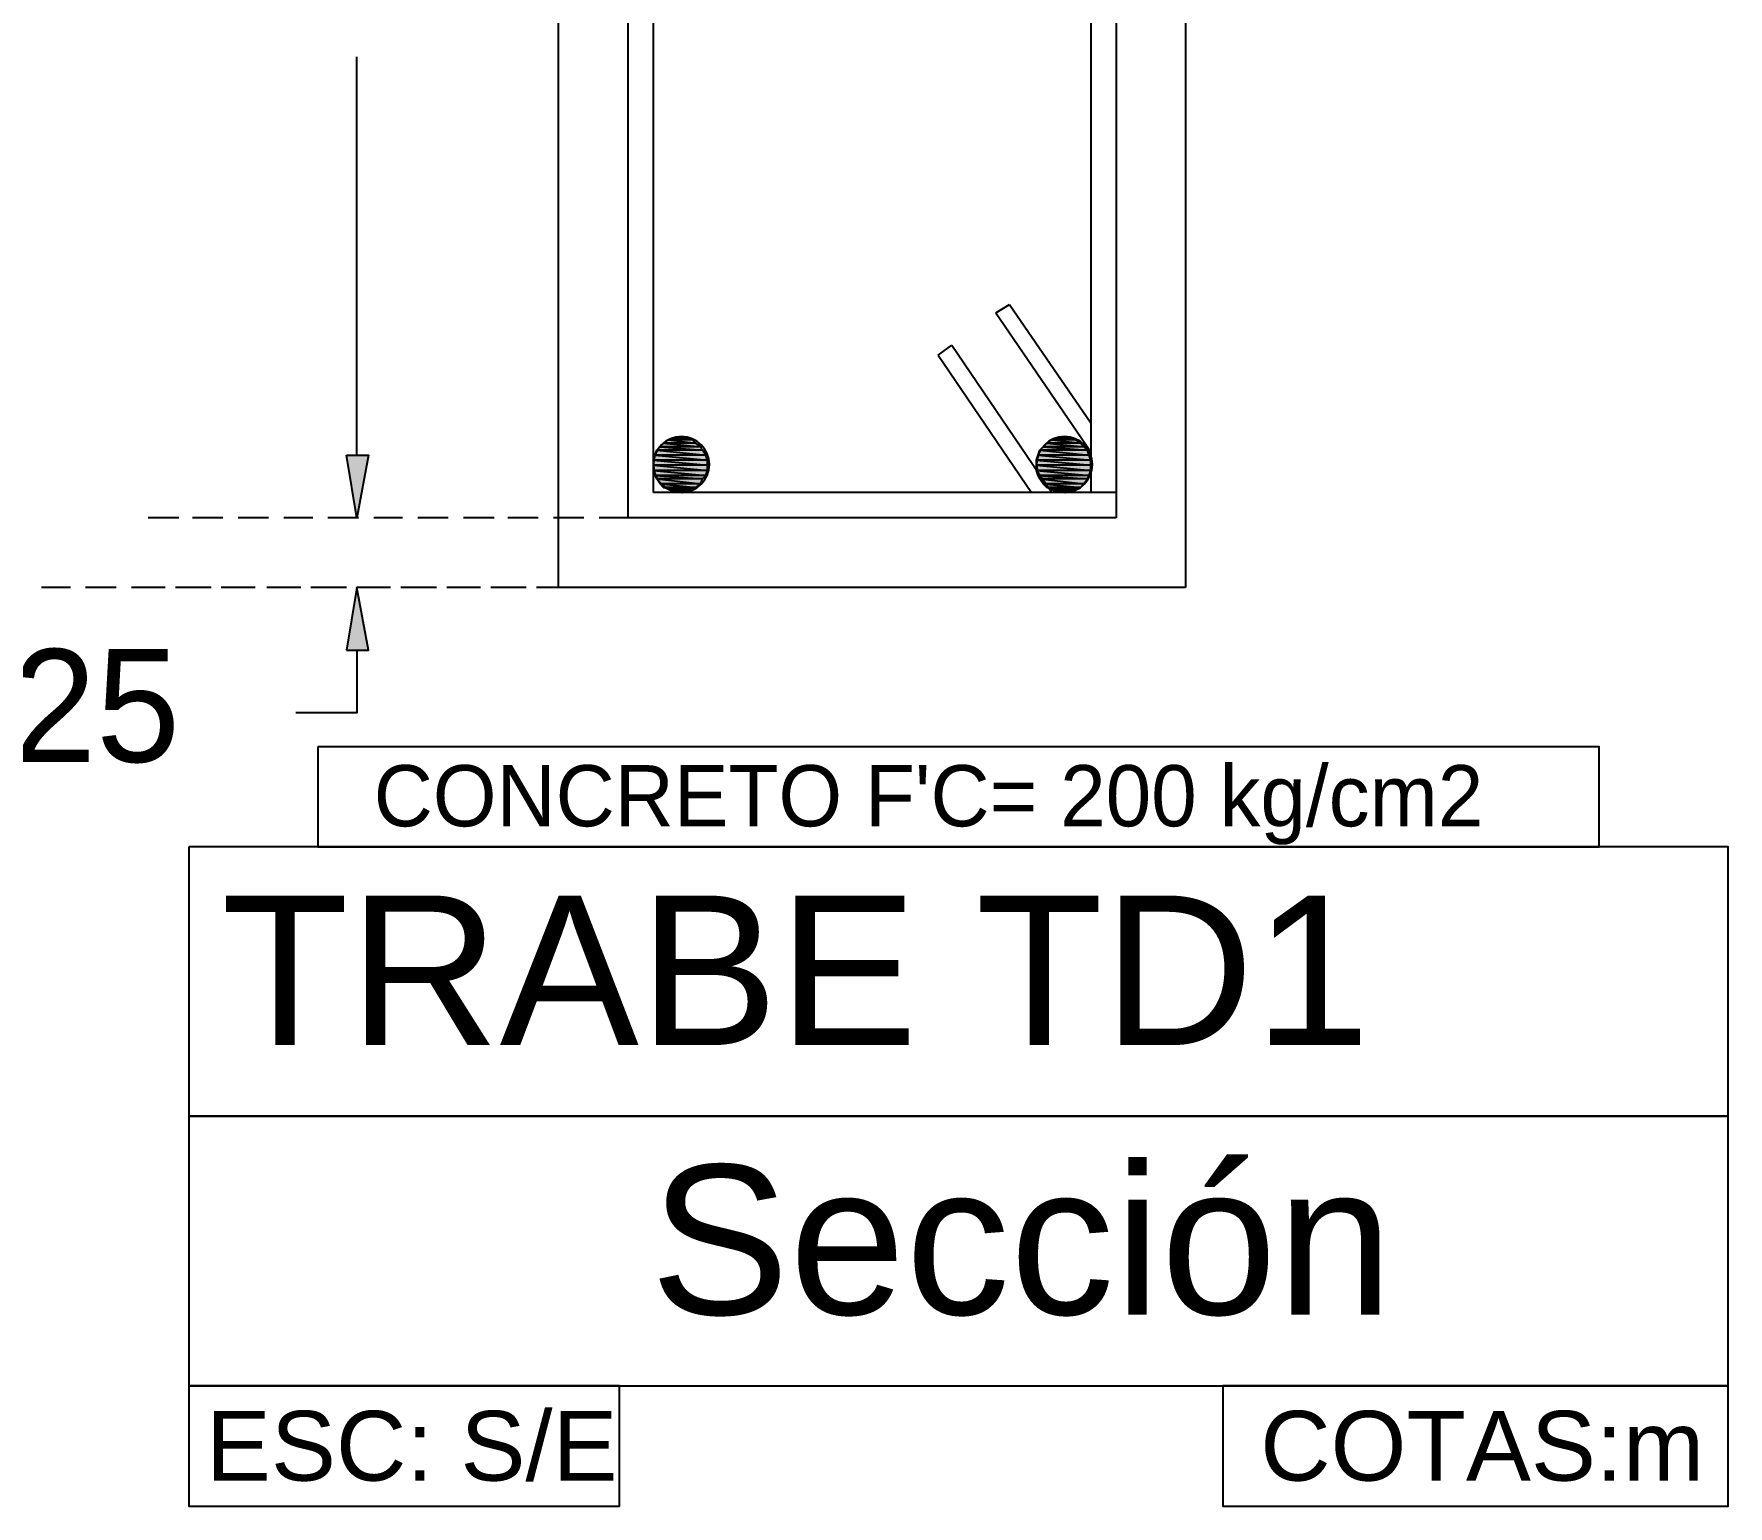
# Model space of a CAD drawing. Header units: metres. Extents: x 2.9 to 42.8, y 1.7 to 28.7.
# Drawn here: x 18.755 to 20.518, y 6.489 to 8.021 of the extents above; entities that cross this region are included whole.
import ezdxf

# ---------------------------------------------------------------- set-up
doc = ezdxf.new("R2010")
doc.units = ezdxf.units.M
for name, color, linetype in [('AZUL', 5, 'Continuous'), ('CIAN', 4, 'Continuous'), ('GRIS', 8, 'Continuous'), ('RELLENO_GRIS', 8, 'Continuous'), ('RELLENO_ROJO', 1, 'Continuous'), ('ROJO', 1, 'Continuous'), ('TEXTO', 7, 'Continuous')]:
    doc.layers.add(name, color=color, linetype=linetype)
doc.styles.add('ArialMT', font='arial.ttf')

msp = doc.modelspace()

# ---------------------------------------------------------------- hatches: boundary and pattern name
at = {"layer": 'RELLENO_GRIS'}
h = msp.add_hatch(color=256, dxfattribs=at)
h.dxf.hatch_style = 1
h.paths.add_polyline_path([(19.08, 7.583), (19.1029, 7.583), (19.0906, 7.5177), (19.08, 7.583)])
h = msp.add_hatch(color=256, dxfattribs=at)
h.dxf.hatch_style = 1
h.paths.add_polyline_path([(19.08, 7.583), (19.1029, 7.583), (19.0906, 7.5177), (19.08, 7.583)])
h = msp.add_hatch(color=256, dxfattribs=at)
h.dxf.hatch_style = 1
h.paths.add_polyline_path([(19.08, 7.3801), (19.1029, 7.3801), (19.0906, 7.4454), (19.08, 7.3801)])
at = {"layer": 'RELLENO_ROJO'}
h = msp.add_hatch(color=256, dxfattribs=at)
h.dxf.hatch_style = 1
h.paths.add_polyline_path([(19.4398, 7.5988), (19.4151, 7.5988), (19.4433, 7.5953), (19.4398, 7.5988)])
h.paths.add_polyline_path([(19.4151, 7.5988), (19.4433, 7.5953), (19.4098, 7.5953), (19.4151, 7.5988)])
h = msp.add_hatch(color=256, dxfattribs=at)
h.dxf.hatch_style = 1
h.paths.add_polyline_path([(19.4345, 7.6006), (19.4187, 7.6006), (19.4398, 7.5988), (19.4345, 7.6006)])
h.paths.add_polyline_path([(19.4187, 7.6006), (19.4398, 7.5988), (19.4151, 7.5988), (19.4187, 7.6006)])
h = msp.add_hatch(color=256, dxfattribs=at)
h.dxf.hatch_style = 1
h.paths.add_polyline_path([(19.4292, 7.6006), (19.4239, 7.6006), (19.4345, 7.6006), (19.4292, 7.6006)])
h.paths.add_polyline_path([(19.4239, 7.6006), (19.4345, 7.6006), (19.4187, 7.6006), (19.4239, 7.6006)])
h = msp.add_hatch(color=256, dxfattribs=at)
h.dxf.hatch_style = 1
h.paths.add_polyline_path([(19.8385, 7.5988), (19.8138, 7.5988), (19.8437, 7.5953), (19.8385, 7.5988)])
h.paths.add_polyline_path([(19.8138, 7.5988), (19.8437, 7.5953), (19.8085, 7.5953), (19.8138, 7.5988)])
h = msp.add_hatch(color=256, dxfattribs=at)
h.dxf.hatch_style = 1
h.paths.add_polyline_path([(19.8332, 7.6006), (19.8173, 7.6006), (19.8385, 7.5988), (19.8332, 7.6006)])
h.paths.add_polyline_path([(19.8173, 7.6006), (19.8385, 7.5988), (19.8138, 7.5988), (19.8173, 7.6006)])
h = msp.add_hatch(color=256, dxfattribs=at)
h.dxf.hatch_style = 1
h.paths.add_polyline_path([(19.8279, 7.6006), (19.8226, 7.6006), (19.8332, 7.6006), (19.8279, 7.6006)])
h.paths.add_polyline_path([(19.8226, 7.6006), (19.8332, 7.6006), (19.8173, 7.6006), (19.8226, 7.6006)])
h = msp.add_hatch(color=256, dxfattribs=at)
h.dxf.hatch_style = 1
h.paths.add_polyline_path([(19.4539, 7.583), (19.401, 7.583), (19.4557, 7.5777), (19.4539, 7.583)])
h.paths.add_polyline_path([(19.401, 7.583), (19.4557, 7.5777), (19.3993, 7.5777), (19.401, 7.583)])
h = msp.add_hatch(color=256, dxfattribs=at)
h.dxf.hatch_style = 1
h.paths.add_polyline_path([(19.4504, 7.5882), (19.4028, 7.5882), (19.4539, 7.583), (19.4504, 7.5882)])
h.paths.add_polyline_path([(19.4028, 7.5882), (19.4539, 7.583), (19.401, 7.583), (19.4028, 7.5882)])
h = msp.add_hatch(color=256, dxfattribs=at)
h.dxf.hatch_style = 1
h.paths.add_polyline_path([(19.4486, 7.5918), (19.4063, 7.5918), (19.4504, 7.5882), (19.4486, 7.5918)])
h.paths.add_polyline_path([(19.4063, 7.5918), (19.4504, 7.5882), (19.4028, 7.5882), (19.4063, 7.5918)])
h = msp.add_hatch(color=256, dxfattribs=at)
h.dxf.hatch_style = 1
h.paths.add_polyline_path([(19.4433, 7.5953), (19.4098, 7.5953), (19.4486, 7.5918), (19.4433, 7.5953)])
h.paths.add_polyline_path([(19.4098, 7.5953), (19.4486, 7.5918), (19.4063, 7.5918), (19.4098, 7.5953)])
h = msp.add_hatch(color=256, dxfattribs=at)
h.dxf.hatch_style = 1
h.paths.add_polyline_path([(19.8526, 7.583), (19.7997, 7.583), (19.8543, 7.5777), (19.8526, 7.583)])
h.paths.add_polyline_path([(19.7997, 7.583), (19.8543, 7.5777), (19.7979, 7.5777), (19.7997, 7.583)])
h = msp.add_hatch(color=256, dxfattribs=at)
h.dxf.hatch_style = 1
h.paths.add_polyline_path([(19.8508, 7.5882), (19.8014, 7.5882), (19.8526, 7.583), (19.8508, 7.5882)])
h.paths.add_polyline_path([(19.8014, 7.5882), (19.8526, 7.583), (19.7997, 7.583), (19.8014, 7.5882)])
h = msp.add_hatch(color=256, dxfattribs=at)
h.dxf.hatch_style = 1
h.paths.add_polyline_path([(19.8473, 7.5918), (19.8049, 7.5918), (19.8508, 7.5882), (19.8473, 7.5918)])
h.paths.add_polyline_path([(19.8049, 7.5918), (19.8508, 7.5882), (19.8014, 7.5882), (19.8049, 7.5918)])
h = msp.add_hatch(color=256, dxfattribs=at)
h.dxf.hatch_style = 1
h.paths.add_polyline_path([(19.8437, 7.5953), (19.8085, 7.5953), (19.8473, 7.5918), (19.8437, 7.5953)])
h.paths.add_polyline_path([(19.8085, 7.5953), (19.8473, 7.5918), (19.8049, 7.5918), (19.8085, 7.5953)])
h = msp.add_hatch(color=256, dxfattribs=at)
h.dxf.hatch_style = 1
h.paths.add_polyline_path([(19.4557, 7.5777), (19.3993, 7.5777), (19.4557, 7.5724), (19.4557, 7.5777)])
h.paths.add_polyline_path([(19.3993, 7.5777), (19.4557, 7.5724), (19.3993, 7.5724), (19.3993, 7.5777)])
h = msp.add_hatch(color=256, dxfattribs=at)
h.dxf.hatch_style = 1
h.paths.add_polyline_path([(19.4557, 7.5724), (19.3993, 7.5724), (19.4557, 7.5671), (19.4557, 7.5724)])
h.paths.add_polyline_path([(19.3993, 7.5724), (19.4557, 7.5671), (19.3993, 7.5671), (19.3993, 7.5724)])
h = msp.add_hatch(color=256, dxfattribs=at)
h.dxf.hatch_style = 1
h.paths.add_polyline_path([(19.4557, 7.5671), (19.3993, 7.5671), (19.4539, 7.5618), (19.4557, 7.5671)])
h.paths.add_polyline_path([(19.3993, 7.5671), (19.4539, 7.5618), (19.401, 7.5618), (19.3993, 7.5671)])
h = msp.add_hatch(color=256, dxfattribs=at)
h.dxf.hatch_style = 1
h.paths.add_polyline_path([(19.8543, 7.5777), (19.7979, 7.5777), (19.8543, 7.5724), (19.8543, 7.5777)])
h.paths.add_polyline_path([(19.7979, 7.5777), (19.8543, 7.5724), (19.7979, 7.5724), (19.7979, 7.5777)])
h = msp.add_hatch(color=256, dxfattribs=at)
h.dxf.hatch_style = 1
h.paths.add_polyline_path([(19.8543, 7.5724), (19.7979, 7.5724), (19.8543, 7.5671), (19.8543, 7.5724)])
h.paths.add_polyline_path([(19.7979, 7.5724), (19.8543, 7.5671), (19.7979, 7.5671), (19.7979, 7.5724)])
h = msp.add_hatch(color=256, dxfattribs=at)
h.dxf.hatch_style = 1
h.paths.add_polyline_path([(19.8543, 7.5671), (19.7979, 7.5671), (19.8526, 7.5618), (19.8543, 7.5671)])
h.paths.add_polyline_path([(19.7979, 7.5671), (19.8526, 7.5618), (19.7997, 7.5618), (19.7979, 7.5671)])
h = msp.add_hatch(color=256, dxfattribs=at)
h.dxf.hatch_style = 1
h.paths.add_polyline_path([(19.4539, 7.5618), (19.401, 7.5618), (19.4504, 7.5583), (19.4539, 7.5618)])
h.paths.add_polyline_path([(19.401, 7.5618), (19.4504, 7.5583), (19.4028, 7.5583), (19.401, 7.5618)])
h = msp.add_hatch(color=256, dxfattribs=at)
h.dxf.hatch_style = 1
h.paths.add_polyline_path([(19.4504, 7.5583), (19.4028, 7.5583), (19.4486, 7.553), (19.4504, 7.5583)])
h.paths.add_polyline_path([(19.4028, 7.5583), (19.4486, 7.553), (19.4063, 7.553), (19.4028, 7.5583)])
h = msp.add_hatch(color=256, dxfattribs=at)
h.dxf.hatch_style = 1
h.paths.add_polyline_path([(19.4486, 7.553), (19.4063, 7.553), (19.4433, 7.5494), (19.4486, 7.553)])
h.paths.add_polyline_path([(19.4063, 7.553), (19.4433, 7.5494), (19.4098, 7.5494), (19.4063, 7.553)])
h = msp.add_hatch(color=256, dxfattribs=at)
h.dxf.hatch_style = 1
h.paths.add_polyline_path([(19.4433, 7.5494), (19.4098, 7.5494), (19.4398, 7.5477), (19.4433, 7.5494)])
h.paths.add_polyline_path([(19.4098, 7.5494), (19.4398, 7.5477), (19.4151, 7.5477), (19.4098, 7.5494)])
h = msp.add_hatch(color=256, dxfattribs=at)
h.dxf.hatch_style = 1
h.paths.add_polyline_path([(19.4398, 7.5477), (19.4151, 7.5477), (19.4345, 7.5459), (19.4398, 7.5477)])
h.paths.add_polyline_path([(19.4151, 7.5477), (19.4345, 7.5459), (19.4187, 7.5459), (19.4151, 7.5477)])
h = msp.add_hatch(color=256, dxfattribs=at)
h.dxf.hatch_style = 1
h.paths.add_polyline_path([(19.4345, 7.5459), (19.4187, 7.5459), (19.4292, 7.5442), (19.4345, 7.5459)])
h.paths.add_polyline_path([(19.4187, 7.5459), (19.4292, 7.5442), (19.4239, 7.5442), (19.4187, 7.5459)])
h = msp.add_hatch(color=256, dxfattribs=at)
h.dxf.hatch_style = 1
h.paths.add_polyline_path([(19.8526, 7.5618), (19.7997, 7.5618), (19.8508, 7.5583), (19.8526, 7.5618)])
h.paths.add_polyline_path([(19.7997, 7.5618), (19.8508, 7.5583), (19.8014, 7.5583), (19.7997, 7.5618)])
h = msp.add_hatch(color=256, dxfattribs=at)
h.dxf.hatch_style = 1
h.paths.add_polyline_path([(19.8508, 7.5583), (19.8014, 7.5583), (19.8473, 7.553), (19.8508, 7.5583)])
h.paths.add_polyline_path([(19.8014, 7.5583), (19.8473, 7.553), (19.8049, 7.553), (19.8014, 7.5583)])
h = msp.add_hatch(color=256, dxfattribs=at)
h.dxf.hatch_style = 1
h.paths.add_polyline_path([(19.8473, 7.553), (19.8049, 7.553), (19.8437, 7.5494), (19.8473, 7.553)])
h.paths.add_polyline_path([(19.8049, 7.553), (19.8437, 7.5494), (19.8085, 7.5494), (19.8049, 7.553)])
h = msp.add_hatch(color=256, dxfattribs=at)
h.dxf.hatch_style = 1
h.paths.add_polyline_path([(19.8437, 7.5494), (19.8085, 7.5494), (19.8385, 7.5477), (19.8437, 7.5494)])
h.paths.add_polyline_path([(19.8085, 7.5494), (19.8385, 7.5477), (19.8138, 7.5477), (19.8085, 7.5494)])
h = msp.add_hatch(color=256, dxfattribs=at)
h.dxf.hatch_style = 1
h.paths.add_polyline_path([(19.8385, 7.5477), (19.8138, 7.5477), (19.8332, 7.5459), (19.8385, 7.5477)])
h.paths.add_polyline_path([(19.8138, 7.5477), (19.8332, 7.5459), (19.8173, 7.5459), (19.8138, 7.5477)])
h = msp.add_hatch(color=256, dxfattribs=at)
h.dxf.hatch_style = 1
h.paths.add_polyline_path([(19.8332, 7.5459), (19.8173, 7.5459), (19.8279, 7.5442), (19.8332, 7.5459)])
h.paths.add_polyline_path([(19.8173, 7.5459), (19.8279, 7.5442), (19.8226, 7.5442), (19.8173, 7.5459)])

# ---------------------------------------------------------------- linework, layer by layer
at = {"layer": 'AZUL', "lineweight": -3}
for points in [[(19.3728, 7.5177), (19.3728, 8.6783)], [(19.8808, 8.6783), (19.8808, 7.5177)], [(19.3993, 7.5442), (19.3993, 8.6519)], [(19.8543, 8.6519), (19.8543, 7.5442)], [(19.7556, 7.7311), (19.7697, 7.7399)], [(19.7697, 7.7399), (19.8543, 7.6165)], [(19.7556, 7.7311), (19.8543, 7.5865)], [(19.6956, 7.687), (19.7097, 7.6976)], [(19.6956, 7.687), (19.7926, 7.5442)], [(19.7097, 7.6976), (19.8138, 7.5442)], [(19.8808, 7.5442), (19.3993, 7.5442)], [(19.8808, 7.5177), (19.3728, 7.5177)]]:
    msp.add_lwpolyline(points, dxfattribs=at)
at = {"layer": 'CIAN', "lineweight": -3}
for points in [[(19.3005, 7.4454), (19.3005, 8.7507)], [(19.9531, 8.7507), (19.9531, 7.4454)], [(19.9531, 7.4454), (19.3005, 7.4454)]]:
    msp.add_lwpolyline(points, dxfattribs=at)
for points in [[(19.05, 7.2796), (19.05, 7.1755), (20.3835, 7.1755), (20.3835, 7.2796)], [(18.9159, 7.1755), (18.9159, 6.895), (20.5176, 6.895), (20.5176, 7.1755)], [(18.9159, 6.895), (18.9159, 6.6146), (20.5176, 6.6146), (20.5176, 6.895)], [(18.9159, 6.6146), (18.9159, 6.4893), (19.364, 6.4893), (19.364, 6.6146)], [(19.9919, 6.6146), (19.9919, 6.4893), (20.5176, 6.4893), (20.5176, 6.6146)]]:
    msp.add_lwpolyline(points, close=True, dxfattribs=at)
at = {"layer": 'GRIS', "lineweight": -3}
for points in [[(19.0906, 7.583), (19.0906, 7.9975)], [(19.0906, 7.583), (19.0906, 7.6482)], [(18.9054, 7.5177), (18.8736, 7.5177)], [(18.9512, 7.5177), (18.9195, 7.5177)], [(18.9988, 7.5177), (18.9671, 7.5177)], [(19.0447, 7.5177), (19.0147, 7.5177)], [(19.0923, 7.5177), (19.0606, 7.5177)], [(19.1382, 7.5177), (19.1082, 7.5177)], [(19.1858, 7.5177), (19.1541, 7.5177)], [(19.2334, 7.5177), (19.2017, 7.5177)], [(19.2793, 7.5177), (19.2476, 7.5177)], [(19.3269, 7.5177), (19.2952, 7.5177)], [(19.3728, 7.5177), (19.3428, 7.5177)], [(18.7925, 7.4454), (18.7625, 7.4454)], [(18.8401, 7.4454), (18.8083, 7.4454)], [(18.8877, 7.4454), (18.856, 7.4454)], [(18.8912, 7.4454), (18.8736, 7.4454)], [(18.9336, 7.4454), (18.9018, 7.4454)], [(18.9389, 7.4454), (18.9071, 7.4454)], [(18.9812, 7.4454), (18.9495, 7.4454)], [(18.9847, 7.4454), (18.9547, 7.4454)], [(19.0271, 7.4454), (18.9971, 7.4454)], [(19.0324, 7.4454), (19.0006, 7.4454)], [(19.0747, 7.4454), (19.0429, 7.4454)], [(19.08, 7.4454), (19.0482, 7.4454)], [(19.1206, 7.4454), (19.0906, 7.4454)], [(19.1258, 7.4454), (19.0941, 7.4454)], [(19.1682, 7.4454), (19.1364, 7.4454)], [(19.1735, 7.4454), (19.1417, 7.4454)], [(19.2158, 7.4454), (19.1841, 7.4454)], [(19.2193, 7.4454), (19.1893, 7.4454)], [(19.2617, 7.4454), (19.2299, 7.4454)], [(19.267, 7.4454), (19.2352, 7.4454)], [(19.3005, 7.4454), (19.2775, 7.4454)], [(19.3005, 7.4454), (19.2828, 7.4454)], [(19.0906, 7.3801), (19.0906, 7.3148), (19.0271, 7.3148)]]:
    msp.add_lwpolyline(points, dxfattribs=at)
for points in [[(19.08, 7.583), (19.1029, 7.583), (19.0906, 7.5177)], [(19.08, 7.3801), (19.1029, 7.3801), (19.0906, 7.4454)]]:
    msp.add_lwpolyline(points, close=True, dxfattribs=at)
at = {"layer": 'ROJO', "lineweight": -3}
for points in [[(19.4575, 7.5733), (19.4569, 7.5791), (19.4552, 7.5846), (19.4525, 7.5895), (19.4489, 7.5938), (19.4446, 7.5974), (19.4397, 7.6001), (19.4342, 7.6018), (19.4284, 7.6024), (19.4225, 7.6018), (19.417, 7.6001), (19.4121, 7.5974), (19.4078, 7.5938), (19.4042, 7.5895), (19.4015, 7.5846), (19.3998, 7.5791), (19.3993, 7.5733), (19.3998, 7.5674), (19.4015, 7.5619), (19.4042, 7.557), (19.4078, 7.5527), (19.4121, 7.5491), (19.417, 7.5464), (19.4225, 7.5447), (19.4284, 7.5442), (19.4342, 7.5447), (19.4397, 7.5464), (19.4446, 7.5491), (19.4489, 7.5527), (19.4525, 7.557), (19.4552, 7.5619), (19.4569, 7.5674)], [(19.4151, 7.5988), (19.4433, 7.5953), (19.4098, 7.5953)], [(19.4187, 7.6006), (19.4398, 7.5988), (19.4151, 7.5988)], [(19.4398, 7.5988), (19.4151, 7.5988), (19.4433, 7.5953)], [(19.4239, 7.6006), (19.4345, 7.6006), (19.4187, 7.6006)], [(19.4345, 7.6006), (19.4187, 7.6006), (19.4398, 7.5988)], [(19.4292, 7.6006), (19.4239, 7.6006), (19.4345, 7.6006)], [(19.8561, 7.5733), (19.8555, 7.5791), (19.8538, 7.5846), (19.8511, 7.5895), (19.8476, 7.5938), (19.8433, 7.5974), (19.8383, 7.6001), (19.8329, 7.6018), (19.827, 7.6024), (19.8211, 7.6018), (19.8157, 7.6001), (19.8107, 7.5974), (19.8064, 7.5938), (19.8029, 7.5895), (19.8002, 7.5846), (19.7985, 7.5791), (19.7979, 7.5733), (19.7985, 7.5674), (19.8002, 7.5619), (19.8029, 7.557), (19.8064, 7.5527), (19.8107, 7.5491), (19.8157, 7.5464), (19.8211, 7.5447), (19.827, 7.5442), (19.8329, 7.5447), (19.8383, 7.5464), (19.8433, 7.5491), (19.8476, 7.5527), (19.8511, 7.557), (19.8538, 7.5619), (19.8555, 7.5674)], [(19.8138, 7.5988), (19.8437, 7.5953), (19.8085, 7.5953)], [(19.8173, 7.6006), (19.8385, 7.5988), (19.8138, 7.5988)], [(19.8385, 7.5988), (19.8138, 7.5988), (19.8437, 7.5953)], [(19.8226, 7.6006), (19.8332, 7.6006), (19.8173, 7.6006)], [(19.8332, 7.6006), (19.8173, 7.6006), (19.8385, 7.5988)], [(19.8279, 7.6006), (19.8226, 7.6006), (19.8332, 7.6006)], [(19.401, 7.583), (19.4557, 7.5777), (19.3993, 7.5777)], [(19.4028, 7.5882), (19.4539, 7.583), (19.401, 7.583)], [(19.4539, 7.583), (19.401, 7.583), (19.4557, 7.5777)], [(19.4063, 7.5918), (19.4504, 7.5882), (19.4028, 7.5882)], [(19.4504, 7.5882), (19.4028, 7.5882), (19.4539, 7.583)], [(19.4098, 7.5953), (19.4486, 7.5918), (19.4063, 7.5918)], [(19.4486, 7.5918), (19.4063, 7.5918), (19.4504, 7.5882)], [(19.4433, 7.5953), (19.4098, 7.5953), (19.4486, 7.5918)], [(19.7997, 7.583), (19.8543, 7.5777), (19.7979, 7.5777)], [(19.8014, 7.5882), (19.8526, 7.583), (19.7997, 7.583)], [(19.8526, 7.583), (19.7997, 7.583), (19.8543, 7.5777)], [(19.8049, 7.5918), (19.8508, 7.5882), (19.8014, 7.5882)], [(19.8508, 7.5882), (19.8014, 7.5882), (19.8526, 7.583)], [(19.8085, 7.5953), (19.8473, 7.5918), (19.8049, 7.5918)], [(19.8473, 7.5918), (19.8049, 7.5918), (19.8508, 7.5882)], [(19.8437, 7.5953), (19.8085, 7.5953), (19.8473, 7.5918)], [(19.4557, 7.5777), (19.3993, 7.5777), (19.4557, 7.5724)], [(19.3993, 7.5777), (19.4557, 7.5724), (19.3993, 7.5724)], [(19.4557, 7.5724), (19.3993, 7.5724), (19.4557, 7.5671)], [(19.3993, 7.5724), (19.4557, 7.5671), (19.3993, 7.5671)], [(19.4557, 7.5671), (19.3993, 7.5671), (19.4539, 7.5618)], [(19.3993, 7.5671), (19.4539, 7.5618), (19.401, 7.5618)], [(19.8543, 7.5777), (19.7979, 7.5777), (19.8543, 7.5724)], [(19.7979, 7.5777), (19.8543, 7.5724), (19.7979, 7.5724)], [(19.8543, 7.5724), (19.7979, 7.5724), (19.8543, 7.5671)], [(19.7979, 7.5724), (19.8543, 7.5671), (19.7979, 7.5671)], [(19.8543, 7.5671), (19.7979, 7.5671), (19.8526, 7.5618)], [(19.7979, 7.5671), (19.8526, 7.5618), (19.7997, 7.5618)], [(19.4539, 7.5618), (19.401, 7.5618), (19.4504, 7.5583)], [(19.401, 7.5618), (19.4504, 7.5583), (19.4028, 7.5583)], [(19.4504, 7.5583), (19.4028, 7.5583), (19.4486, 7.553)], [(19.4028, 7.5583), (19.4486, 7.553), (19.4063, 7.553)], [(19.4486, 7.553), (19.4063, 7.553), (19.4433, 7.5494)], [(19.4063, 7.553), (19.4433, 7.5494), (19.4098, 7.5494)], [(19.4433, 7.5494), (19.4098, 7.5494), (19.4398, 7.5477)], [(19.4098, 7.5494), (19.4398, 7.5477), (19.4151, 7.5477)], [(19.4398, 7.5477), (19.4151, 7.5477), (19.4345, 7.5459)], [(19.4151, 7.5477), (19.4345, 7.5459), (19.4187, 7.5459)], [(19.4345, 7.5459), (19.4187, 7.5459), (19.4292, 7.5442)], [(19.4187, 7.5459), (19.4292, 7.5442), (19.4239, 7.5442)], [(19.8526, 7.5618), (19.7997, 7.5618), (19.8508, 7.5583)], [(19.7997, 7.5618), (19.8508, 7.5583), (19.8014, 7.5583)], [(19.8508, 7.5583), (19.8014, 7.5583), (19.8473, 7.553)], [(19.8014, 7.5583), (19.8473, 7.553), (19.8049, 7.553)], [(19.8473, 7.553), (19.8049, 7.553), (19.8437, 7.5494)], [(19.8049, 7.553), (19.8437, 7.5494), (19.8085, 7.5494)], [(19.8437, 7.5494), (19.8085, 7.5494), (19.8385, 7.5477)], [(19.8085, 7.5494), (19.8385, 7.5477), (19.8138, 7.5477)], [(19.8385, 7.5477), (19.8138, 7.5477), (19.8332, 7.5459)], [(19.8138, 7.5477), (19.8332, 7.5459), (19.8173, 7.5459)], [(19.8332, 7.5459), (19.8173, 7.5459), (19.8279, 7.5442)], [(19.8173, 7.5459), (19.8279, 7.5442), (19.8226, 7.5442)]]:
    msp.add_lwpolyline(points, close=True, dxfattribs=at)

# ---------------------------------------------------------------- texts
at = {"layer": 'TEXTO', "color": 3, "true_color": 0x00ff00}
msp.add_text('0.025', height=0.1174, dxfattribs=at).set_placement((18.5138, 7.2637))
at = {"layer": 'TEXTO', "color": 18, "true_color": 0x000000}
msp.add_text("CONCRETO F'C= 200 kg/cm2", height=0.0637, dxfattribs=at).set_placement((19.1082, 7.1967))
at = {"layer": 'TEXTO', "color": 18, "true_color": 0x000000, "style": 'ArialMT'}
for s, height, p in [('TRABE TD1', 0.1556, (18.9495, 6.9691)), ('Sección', 0.1556, (19.3957, 6.6887)), ('ESC: S/E', 0.0726, (18.9336, 6.5158)), ('COTAS:m', 0.0726, (20.0307, 6.5158))]:
    msp.add_text(s, height=height, dxfattribs=at).set_placement(p)

doc.saveas('drawing.dxf')
